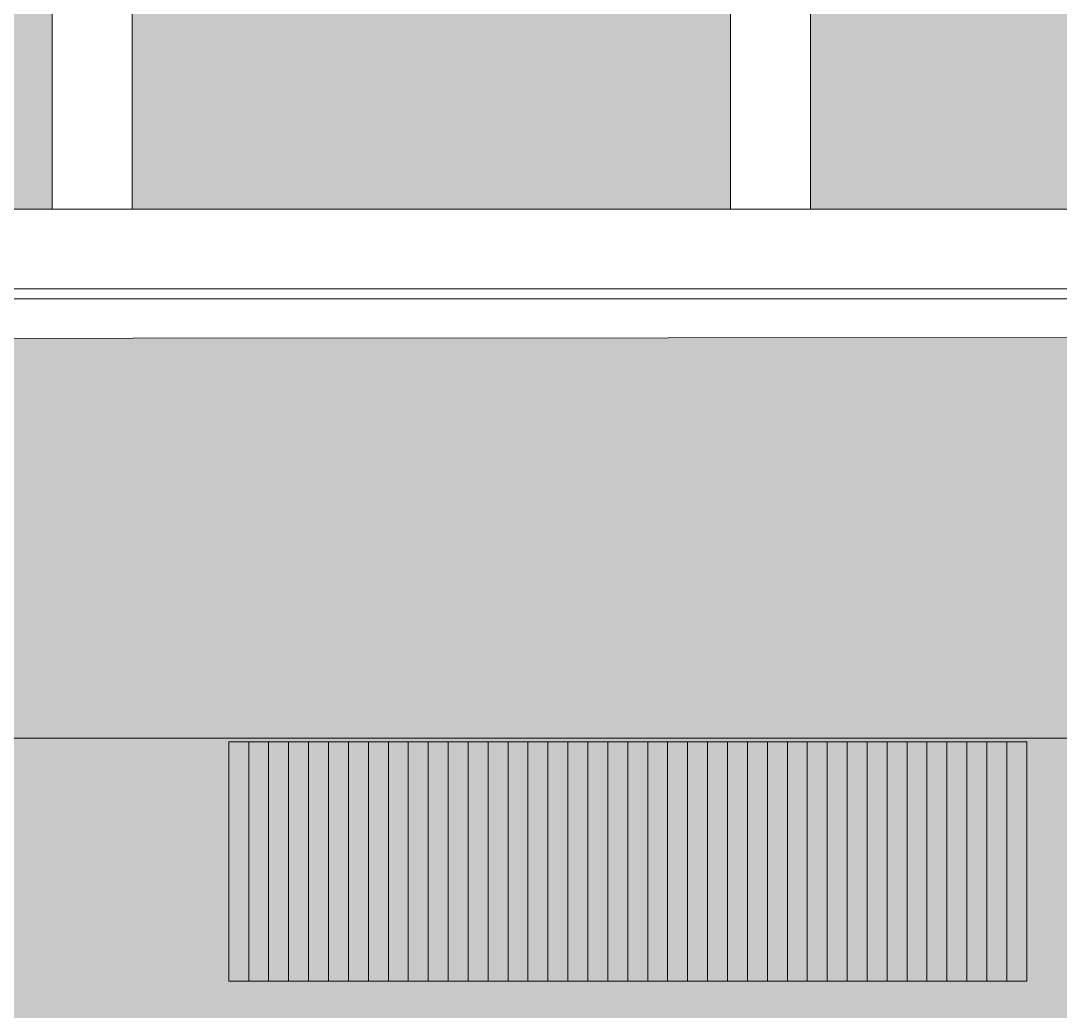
# Model space of a CAD drawing. Header units: metres. Extents: x 349703 to 349913, y 9282546 to 9282694.
# Drawn here: x 349800.676 to 349803.281, y 9282625.033 to 9282627.514 of the extents above; entities that cross this region are included whole.
import ezdxf

# ---------------------------------------------------------------- set-up
doc = ezdxf.new("R2010")
doc.units = ezdxf.units.M
doc.header["$LTSCALE"] = 0.25
doc.layers.add('AREA-VERDE', color=3, linetype='CONTINUOUS', lineweight=9)
doc.layers.add('ARQ-FONDO', color=253, linetype='CONTINUOUS', lineweight=9)

# ---------------------------------------------------------------- blocks, each defined once
blk = doc.blocks.new('BANCA PATIOS')
at = {"layer": 'ARQ-FONDO', "flags": 128}
for points in [[(348211.5858, 9282636.8534), (348213.5858, 9282636.8534), (348213.5858, 9282637.4534), (348211.5858, 9282637.4534), (348211.5858, 9282636.8534)], [(348211.6358, 9282637.4534), (348211.6358, 9282636.8534)], [(348211.6858, 9282637.4534), (348211.6858, 9282636.8534)], [(348211.7358, 9282637.4534), (348211.7358, 9282636.8534)], [(348211.7858, 9282637.4534), (348211.7858, 9282636.8534)], [(348211.8358, 9282637.4534), (348211.8358, 9282636.8534)], [(348211.8858, 9282637.4534), (348211.8858, 9282636.8534)], [(348211.9358, 9282637.4534), (348211.9358, 9282636.8534)], [(348211.9858, 9282637.4534), (348211.9858, 9282636.8534)], [(348212.0358, 9282637.4534), (348212.0358, 9282636.8534)], [(348212.0858, 9282637.4534), (348212.0858, 9282636.8534)], [(348212.1358, 9282637.4534), (348212.1358, 9282636.8534)], [(348212.1858, 9282637.4534), (348212.1858, 9282636.8534)], [(348212.2358, 9282637.4534), (348212.2358, 9282636.8534)], [(348212.2858, 9282637.4534), (348212.2858, 9282636.8534)], [(348212.3358, 9282637.4534), (348212.3358, 9282636.8534)], [(348212.3858, 9282637.4534), (348212.3858, 9282636.8534)], [(348212.4358, 9282637.4534), (348212.4358, 9282636.8534)], [(348212.4858, 9282637.4534), (348212.4858, 9282636.8534)], [(348212.5358, 9282637.4534), (348212.5358, 9282636.8534)], [(348212.5858, 9282637.4534), (348212.5858, 9282636.8534)], [(348212.6358, 9282637.4534), (348212.6358, 9282636.8534)], [(348212.6858, 9282637.4534), (348212.6858, 9282636.8534)], [(348212.7358, 9282637.4534), (348212.7358, 9282636.8534)], [(348212.7858, 9282637.4534), (348212.7858, 9282636.8534)], [(348212.8358, 9282637.4534), (348212.8358, 9282636.8534)], [(348212.8858, 9282637.4534), (348212.8858, 9282636.8534)], [(348212.9358, 9282637.4534), (348212.9358, 9282636.8534)], [(348212.9858, 9282637.4534), (348212.9858, 9282636.8534)], [(348213.0358, 9282637.4534), (348213.0358, 9282636.8534)], [(348213.0858, 9282637.4534), (348213.0858, 9282636.8534)], [(348213.1358, 9282637.4534), (348213.1358, 9282636.8534)], [(348213.1858, 9282637.4534), (348213.1858, 9282636.8534)], [(348213.2358, 9282637.4534), (348213.2358, 9282636.8534)], [(348213.2858, 9282637.4534), (348213.2858, 9282636.8534)], [(348213.3358, 9282637.4534), (348213.3358, 9282636.8534)], [(348213.3858, 9282637.4534), (348213.3858, 9282636.8534)], [(348213.4358, 9282637.4534), (348213.4358, 9282636.8534)], [(348213.4858, 9282637.4534), (348213.4858, 9282636.8534)], [(348213.5358, 9282637.4534), (348213.5358, 9282636.8534)]]:
    blk.add_lwpolyline(points, dxfattribs=at)

msp = doc.modelspace()

# ---------------------------------------------------------------- hatches: boundary and pattern name
at = {"layer": 'AREA-VERDE', "lineweight": 0, "true_color": 0xc4e4b2, "transparency": 33554597}
h = msp.add_hatch(color=3, dxfattribs=at)
h.dxf.hatch_style = 1
h.paths.add_polyline_path([(349810.1163, 9282642.4169), (349807.7549, 9282642.4169), (349807.7549, 9282627.0424), (349810.1163, 9282627.0424)])
h.paths.add_polyline_path([(349807.5549, 9282642.4169), (349806.0549, 9282642.4169), (349806.0549, 9282627.0424), (349807.5549, 9282627.0424)])
h.paths.add_polyline_path([(349805.8549, 9282642.4169), (349804.3549, 9282642.4169), (349804.3549, 9282627.0424), (349805.8549, 9282627.0424)])
h.paths.add_polyline_path([(349804.1549, 9282642.4169), (349802.6549, 9282642.4169), (349802.6549, 9282627.0424), (349804.1549, 9282627.0424)])
h.paths.add_polyline_path([(349802.4549, 9282642.4169), (349800.9549, 9282642.4169), (349800.9549, 9282627.0424), (349802.4549, 9282627.0424)])
h.paths.add_polyline_path([(349800.7549, 9282642.4169), (349799.2549, 9282642.4169), (349799.2549, 9282627.0424), (349800.7549, 9282627.0424)])
at = {"layer": 'AREA-VERDE', "lineweight": 0, "true_color": 0xc4e4b2, "transparency": 33554687}
h = msp.add_hatch(color=3, dxfattribs=at)
h.dxf.hatch_style = 1
h.paths.add_polyline_path([(349810.3413, 9282626.7246), (349798.276, 9282626.717), (349798.276, 9282620.7718), (349810.3413, 9282620.7795)])
h.paths.add_polyline_path([(349799.276, 9282625.717), (349809.6931, 9282625.717), (349809.6931, 9282621.7718), (349799.276, 9282621.7718)], flags=16)
at = {"layer": 'AREA-VERDE', "lineweight": 0, "true_color": 0xc4e4b2, "transparency": 33554610}
h = msp.add_hatch(color=3, dxfattribs=at)
h.dxf.hatch_style = 1
h.paths.add_polyline_path([(349809.6931, 9282625.717), (349799.276, 9282625.717), (349799.276, 9282621.7718), (349809.6931, 9282621.7718)])

# ---------------------------------------------------------------- linework, layer by layer
at = {"layer": 'ARQ-FONDO'}
for points in [[(349799.0549, 9282642.6169), (349810.3163, 9282642.6169), (349810.3163, 9282626.8424), (349799.0549, 9282626.8424)], [(349799.2549, 9282642.4169), (349810.1163, 9282642.4169), (349810.1163, 9282627.0424), (349799.2549, 9282627.0424)], [(349798.176, 9282626.817), (349810.3413, 9282626.817), (349810.3413, 9282620.6718), (349798.176, 9282620.6718)], [(349798.276, 9282626.717), (349810.3413, 9282626.7246), (349810.3413, 9282620.7795), (349798.276, 9282620.7718)], [(349799.276, 9282625.717), (349809.6931, 9282625.717), (349809.6931, 9282621.7718), (349799.276, 9282621.7718)]]:
    msp.add_lwpolyline(points, close=True, dxfattribs=at)
at = {"layer": 'ARQ-FONDO', "flags": 128}
for points in [[(349800.7549, 9282642.4169), (349800.7549, 9282627.0424)], [(349800.9549, 9282642.4169), (349800.9549, 9282627.0424)], [(349802.4549, 9282642.4169), (349802.4549, 9282627.0424)], [(349802.6549, 9282642.4169), (349802.6549, 9282627.0424)]]:
    msp.add_lwpolyline(points, dxfattribs=at)

# ---------------------------------------------------------------- block references
at = {"layer": 'ARQ-FONDO', "rotation": 180}
msp.add_blockref('BANCA PATIOS', (698014.7829, 18565262.5612), dxfattribs=at)

doc.saveas('drawing.dxf')
